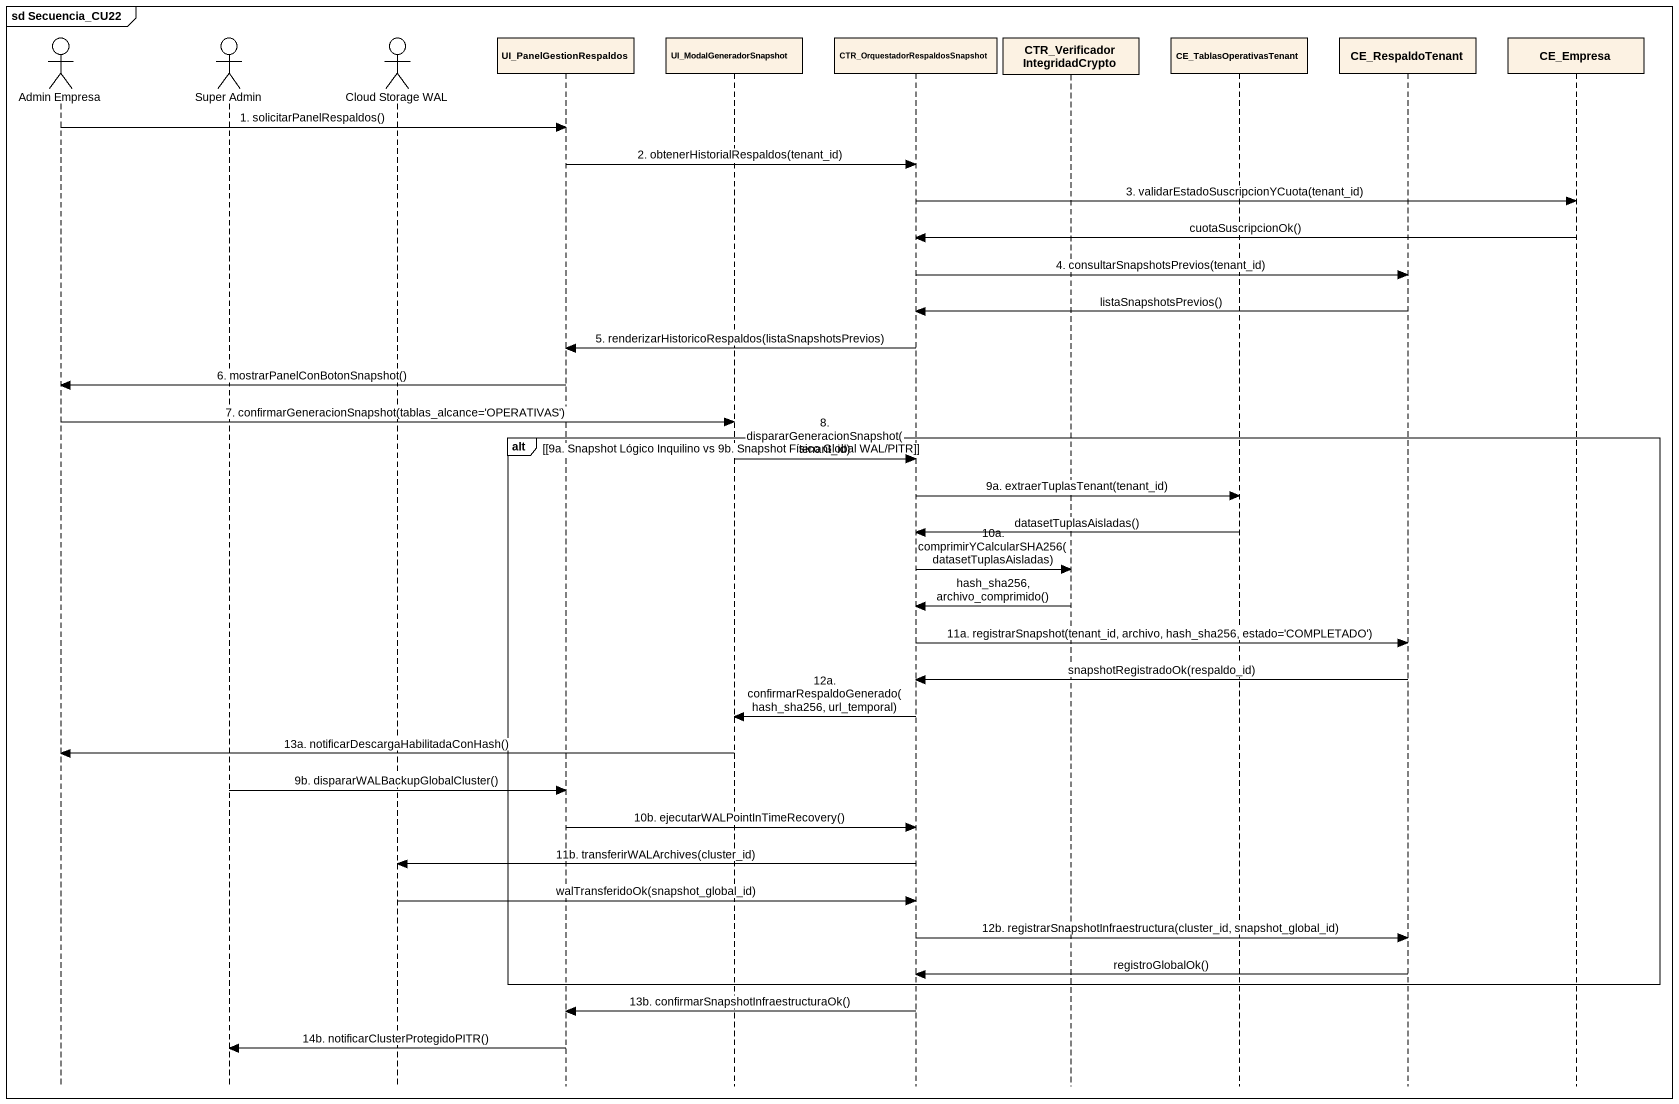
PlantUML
@startuml
mainframe sd Secuencia_CU22
hide footbox
actor "Admin Empresa" as Admin_Empresa
actor "Super Admin" as Super_Admin
actor "Cloud Storage WAL" as Cloud_Storage_WAL
participant UI_PanelGestionRespaldos
participant UI_ModalGeneradorSnapshot
participant "CTR_OrquestadorRespaldosSnapshot" as CTR_OrquestadorRespaldosSnap
participant "CTR_VerificadorIntegridadCrypto" as CTR_VerificadorIntegridadCry
participant CE_TablasOperativasTenant
participant CE_RespaldoTenant
participant CE_Empresa

Admin_Empresa -> UI_PanelGestionRespaldos : 1. solicitarPanelRespaldos()
UI_PanelGestionRespaldos -> CTR_OrquestadorRespaldosSnap : 2. obtenerHistorialRespaldos(tenant_id)
CTR_OrquestadorRespaldosSnap -> CE_Empresa : 3. validarEstadoSuscripcionYCuota(tenant_id)
CE_Empresa -> CTR_OrquestadorRespaldosSnap : cuotaSuscripcionOk()
CTR_OrquestadorRespaldosSnap -> CE_RespaldoTenant : 4. consultarSnapshotsPrevios(tenant_id)
CE_RespaldoTenant -> CTR_OrquestadorRespaldosSnap : listaSnapshotsPrevios()
CTR_OrquestadorRespaldosSnap -> UI_PanelGestionRespaldos : 5. renderizarHistoricoRespaldos(listaSnapshotsPrevios)
UI_PanelGestionRespaldos -> Admin_Empresa : 6. mostrarPanelConBotonSnapshot()
Admin_Empresa -> UI_ModalGeneradorSnapshot : 7. confirmarGeneracionSnapshot(tablas_alcance='OPERATIVAS')
alt [9a. Snapshot Lógico Inquilino vs 9b. Snapshot Físico Global WAL/PITR]
  UI_ModalGeneradorSnapshot -> CTR_OrquestadorRespaldosSnap : 8. dispararGeneracionSnapshot(tenant_id)
  CTR_OrquestadorRespaldosSnap -> CE_TablasOperativasTenant : 9a. extraerTuplasTenant(tenant_id)
  CE_TablasOperativasTenant -> CTR_OrquestadorRespaldosSnap : datasetTuplasAisladas()
  CTR_OrquestadorRespaldosSnap -> CTR_VerificadorIntegridadCry : 10a. comprimirYCalcularSHA256(datasetTuplasAisladas)
  CTR_VerificadorIntegridadCry -> CTR_OrquestadorRespaldosSnap : hash_sha256, archivo_comprimido()
  CTR_OrquestadorRespaldosSnap -> CE_RespaldoTenant : 11a. registrarSnapshot(tenant_id, archivo, hash_sha256, estado='COMPLETADO')
  CE_RespaldoTenant -> CTR_OrquestadorRespaldosSnap : snapshotRegistradoOk(respaldo_id)
  CTR_OrquestadorRespaldosSnap -> UI_ModalGeneradorSnapshot : 12a. confirmarRespaldoGenerado(hash_sha256, url_temporal)
  UI_ModalGeneradorSnapshot -> Admin_Empresa : 13a. notificarDescargaHabilitadaConHash()
  Super_Admin -> UI_PanelGestionRespaldos : 9b. dispararWALBackupGlobalCluster()
  UI_PanelGestionRespaldos -> CTR_OrquestadorRespaldosSnap : 10b. ejecutarWALPointInTimeRecovery()
  CTR_OrquestadorRespaldosSnap -> Cloud_Storage_WAL : 11b. transferirWALArchives(cluster_id)
  Cloud_Storage_WAL -> CTR_OrquestadorRespaldosSnap : walTransferidoOk(snapshot_global_id)
  CTR_OrquestadorRespaldosSnap -> CE_RespaldoTenant : 12b. registrarSnapshotInfraestructura(cluster_id, snapshot_global_id)
  CE_RespaldoTenant -> CTR_OrquestadorRespaldosSnap : registroGlobalOk()
end
CTR_OrquestadorRespaldosSnap -> UI_PanelGestionRespaldos : 13b. confirmarSnapshotInfraestructuraOk()
UI_PanelGestionRespaldos -> Super_Admin : 14b. notificarClusterProtegidoPITR()
@enduml
